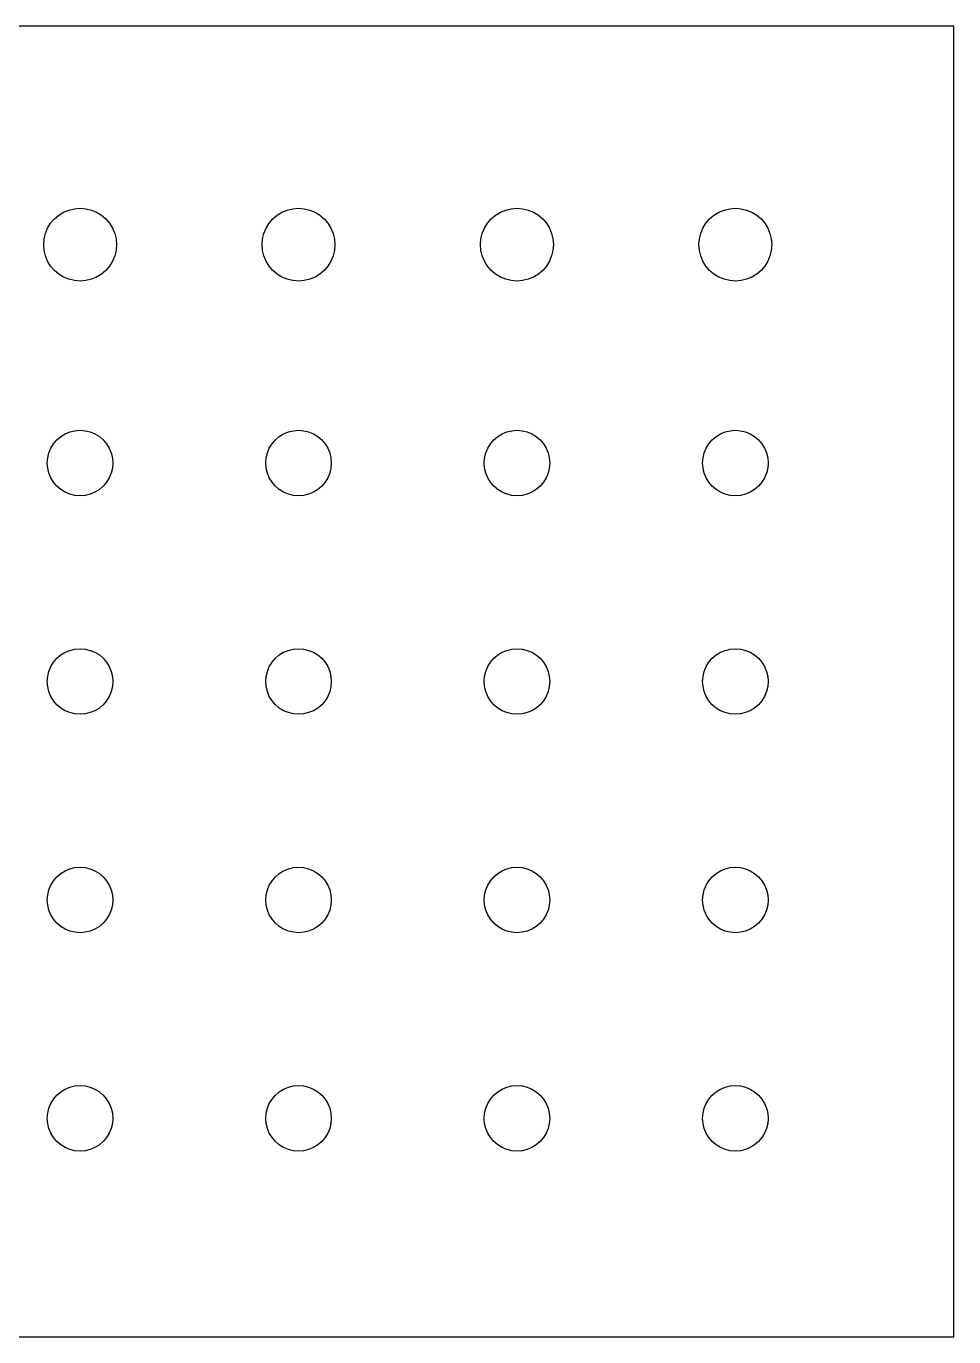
# Model space of a CAD drawing. Header units: metres. Extents: x 0 to 240, y 0 to 180.
# Drawn here: x 112.6 to 240, y 0 to 180 of the extents above; entities that cross this region are included whole.
import ezdxf

# ---------------------------------------------------------------- set-up
doc = ezdxf.new("R2010")
doc.units = ezdxf.units.M

msp = doc.modelspace()

# ---------------------------------------------------------------- linework, layer by layer
for p, q in [((240, 180), (0, 180)), ((240, 0), (240, 180)), ((118.455, 154.755), (119.218, 154.938)), ((119.218, 154.938), (120, 155)), ((120, 155), (120.782, 154.938)), ((120.782, 154.938), (121.545, 154.755)), ((148.455, 154.755), (149.218, 154.938)), ((149.218, 154.938), (150, 155)), ((150, 155), (150.782, 154.938)), ((150.782, 154.938), (151.545, 154.755)), ((178.455, 154.755), (179.218, 154.938)), ((179.218, 154.938), (180, 155)), ((180, 155), (180.782, 154.938)), ((180.782, 154.938), (181.545, 154.755)), ((208.455, 154.755), (209.218, 154.938)), ((209.218, 154.938), (210, 155)), ((210, 155), (210.782, 154.938)), ((210.782, 154.938), (211.545, 154.755)), ((115.955, 152.939), (116.464, 153.536)), ((116.464, 153.536), (117.061, 154.045)), ((117.061, 154.045), (117.73, 154.455)), ((117.73, 154.455), (118.455, 154.755)), ((121.545, 154.755), (122.27, 154.455)), ((122.27, 154.455), (122.939, 154.045)), ((122.939, 154.045), (123.536, 153.536)), ((123.536, 153.536), (124.045, 152.939)), ((145.955, 152.939), (146.464, 153.536)), ((146.464, 153.536), (147.061, 154.045)), ((147.061, 154.045), (147.73, 154.455)), ((147.73, 154.455), (148.455, 154.755)), ((151.545, 154.755), (152.27, 154.455)), ((152.27, 154.455), (152.939, 154.045)), ((152.939, 154.045), (153.536, 153.536)), ((153.536, 153.536), (154.045, 152.939)), ((175.955, 152.939), (176.464, 153.536)), ((176.464, 153.536), (177.061, 154.045)), ((177.061, 154.045), (177.73, 154.455)), ((177.73, 154.455), (178.455, 154.755)), ((181.545, 154.755), (182.27, 154.455)), ((182.27, 154.455), (182.939, 154.045)), ((182.939, 154.045), (183.536, 153.536)), ((183.536, 153.536), (184.045, 152.939)), ((205.955, 152.939), (206.464, 153.536)), ((206.464, 153.536), (207.061, 154.045)), ((207.061, 154.045), (207.73, 154.455)), ((207.73, 154.455), (208.455, 154.755)), ((211.545, 154.755), (212.27, 154.455)), ((212.27, 154.455), (212.939, 154.045)), ((212.939, 154.045), (213.536, 153.536)), ((213.536, 153.536), (214.045, 152.939)), ((115.062, 150.782), (115.245, 151.545)), ((115.245, 151.545), (115.545, 152.27)), ((115.545, 152.27), (115.955, 152.939)), ((124.045, 152.939), (124.455, 152.27)), ((124.455, 152.27), (124.755, 151.545)), ((124.755, 151.545), (124.938, 150.782)), ((145.062, 150.782), (145.245, 151.545)), ((145.245, 151.545), (145.545, 152.27)), ((145.545, 152.27), (145.955, 152.939)), ((154.045, 152.939), (154.455, 152.27)), ((154.455, 152.27), (154.755, 151.545)), ((154.755, 151.545), (154.938, 150.782)), ((175.062, 150.782), (175.245, 151.545)), ((175.245, 151.545), (175.545, 152.27)), ((175.545, 152.27), (175.955, 152.939)), ((184.045, 152.939), (184.455, 152.27)), ((184.455, 152.27), (184.755, 151.545)), ((184.755, 151.545), (184.938, 150.782)), ((205.062, 150.782), (205.245, 151.545)), ((205.245, 151.545), (205.545, 152.27)), ((205.545, 152.27), (205.955, 152.939)), ((214.045, 152.939), (214.455, 152.27)), ((214.455, 152.27), (214.755, 151.545)), ((214.755, 151.545), (214.938, 150.782)), ((115, 150), (115.062, 150.782)), ((115.062, 149.218), (115, 150)), ((124.938, 150.782), (125, 150)), ((125, 150), (124.938, 149.218)), ((145, 150), (145.062, 150.782)), ((145.062, 149.218), (145, 150)), ((154.938, 150.782), (155, 150)), ((155, 150), (154.938, 149.218)), ((175, 150), (175.062, 150.782)), ((175.062, 149.218), (175, 150)), ((184.938, 150.782), (185, 150)), ((185, 150), (184.938, 149.218)), ((205, 150), (205.062, 150.782)), ((205.062, 149.218), (205, 150)), ((214.938, 150.782), (215, 150)), ((215, 150), (214.938, 149.218)), ((115.245, 148.455), (115.062, 149.218)), ((115.545, 147.73), (115.245, 148.455)), ((115.955, 147.061), (115.545, 147.73)), ((124.455, 147.73), (124.045, 147.061)), ((124.755, 148.455), (124.455, 147.73)), ((124.938, 149.218), (124.755, 148.455)), ((145.245, 148.455), (145.062, 149.218)), ((145.545, 147.73), (145.245, 148.455)), ((145.955, 147.061), (145.545, 147.73)), ((154.455, 147.73), (154.045, 147.061)), ((154.755, 148.455), (154.455, 147.73)), ((154.938, 149.218), (154.755, 148.455)), ((175.245, 148.455), (175.062, 149.218)), ((175.545, 147.73), (175.245, 148.455)), ((175.955, 147.061), (175.545, 147.73)), ((184.455, 147.73), (184.045, 147.061)), ((184.755, 148.455), (184.455, 147.73)), ((184.938, 149.218), (184.755, 148.455)), ((205.245, 148.455), (205.062, 149.218)), ((205.545, 147.73), (205.245, 148.455)), ((205.955, 147.061), (205.545, 147.73)), ((214.455, 147.73), (214.045, 147.061)), ((214.755, 148.455), (214.455, 147.73)), ((214.938, 149.218), (214.755, 148.455)), ((116.464, 146.464), (115.955, 147.061)), ((117.061, 145.955), (116.464, 146.464)), ((117.73, 145.545), (117.061, 145.955)), ((122.939, 145.955), (122.27, 145.545)), ((123.536, 146.464), (122.939, 145.955)), ((124.045, 147.061), (123.536, 146.464)), ((146.464, 146.464), (145.955, 147.061)), ((147.061, 145.955), (146.464, 146.464)), ((147.73, 145.545), (147.061, 145.955)), ((152.939, 145.955), (152.27, 145.545)), ((153.536, 146.464), (152.939, 145.955)), ((154.045, 147.061), (153.536, 146.464)), ((176.464, 146.464), (175.955, 147.061)), ((177.061, 145.955), (176.464, 146.464)), ((177.73, 145.545), (177.061, 145.955)), ((182.939, 145.955), (182.27, 145.545)), ((183.536, 146.464), (182.939, 145.955)), ((184.045, 147.061), (183.536, 146.464)), ((206.464, 146.464), (205.955, 147.061)), ((207.061, 145.955), (206.464, 146.464)), ((207.73, 145.545), (207.061, 145.955)), ((212.939, 145.955), (212.27, 145.545)), ((213.536, 146.464), (212.939, 145.955)), ((214.045, 147.061), (213.536, 146.464)), ((118.455, 145.245), (117.73, 145.545)), ((119.218, 145.062), (118.455, 145.245)), ((120, 145), (119.218, 145.062)), ((120.782, 145.062), (120, 145)), ((121.545, 145.245), (120.782, 145.062)), ((122.27, 145.545), (121.545, 145.245)), ((148.455, 145.245), (147.73, 145.545)), ((149.218, 145.062), (148.455, 145.245)), ((150, 145), (149.218, 145.062)), ((150.782, 145.062), (150, 145)), ((151.545, 145.245), (150.782, 145.062)), ((152.27, 145.545), (151.545, 145.245)), ((178.455, 145.245), (177.73, 145.545)), ((179.218, 145.062), (178.455, 145.245)), ((180, 145), (179.218, 145.062)), ((180.782, 145.062), (180, 145)), ((181.545, 145.245), (180.782, 145.062)), ((182.27, 145.545), (181.545, 145.245)), ((208.455, 145.245), (207.73, 145.545)), ((209.218, 145.062), (208.455, 145.245)), ((210, 145), (209.218, 145.062)), ((210.782, 145.062), (210, 145)), ((211.545, 145.245), (210.782, 145.062)), ((212.27, 145.545), (211.545, 145.245)), ((117.957, 124.01), (118.609, 124.28)), ((118.609, 124.28), (119.296, 124.445)), ((119.296, 124.445), (120, 124.5)), ((120, 124.5), (120.704, 124.445)), ((120.704, 124.445), (121.391, 124.28)), ((121.391, 124.28), (122.043, 124.01)), ((147.957, 124.01), (148.609, 124.28)), ((148.609, 124.28), (149.296, 124.445)), ((149.296, 124.445), (150, 124.5)), ((150, 124.5), (150.704, 124.445)), ((150.704, 124.445), (151.391, 124.28)), ((151.391, 124.28), (152.043, 124.01)), ((177.957, 124.01), (178.609, 124.28)), ((178.609, 124.28), (179.296, 124.445)), ((179.296, 124.445), (180, 124.5)), ((180, 124.5), (180.704, 124.445)), ((180.704, 124.445), (181.391, 124.28)), ((181.391, 124.28), (182.043, 124.01)), ((207.957, 124.01), (208.609, 124.28)), ((208.609, 124.28), (209.296, 124.445)), ((209.296, 124.445), (210, 124.5)), ((210, 124.5), (210.704, 124.445)), ((210.704, 124.445), (211.391, 124.28)), ((211.391, 124.28), (212.043, 124.01)), ((115.99, 122.043), (116.359, 122.645)), ((116.359, 122.645), (116.818, 123.182)), ((116.818, 123.182), (117.355, 123.641)), ((117.355, 123.641), (117.957, 124.01)), ((122.043, 124.01), (122.645, 123.641)), ((122.645, 123.641), (123.182, 123.182)), ((123.182, 123.182), (123.641, 122.645)), ((123.641, 122.645), (124.01, 122.043)), ((145.99, 122.043), (146.359, 122.645)), ((146.359, 122.645), (146.818, 123.182)), ((146.818, 123.182), (147.355, 123.641)), ((147.355, 123.641), (147.957, 124.01)), ((152.043, 124.01), (152.645, 123.641)), ((152.645, 123.641), (153.182, 123.182)), ((153.182, 123.182), (153.641, 122.645)), ((153.641, 122.645), (154.01, 122.043)), ((175.99, 122.043), (176.359, 122.645)), ((176.359, 122.645), (176.818, 123.182)), ((176.818, 123.182), (177.355, 123.641)), ((177.355, 123.641), (177.957, 124.01)), ((182.043, 124.01), (182.645, 123.641)), ((182.645, 123.641), (183.182, 123.182)), ((183.182, 123.182), (183.641, 122.645)), ((183.641, 122.645), (184.01, 122.043)), ((205.99, 122.043), (206.359, 122.645)), ((206.359, 122.645), (206.818, 123.182)), ((206.818, 123.182), (207.355, 123.641)), ((207.355, 123.641), (207.957, 124.01)), ((212.043, 124.01), (212.645, 123.641)), ((212.645, 123.641), (213.182, 123.182)), ((213.182, 123.182), (213.641, 122.645)), ((213.641, 122.645), (214.01, 122.043)), ((115.5, 120), (115.555, 120.704)), ((115.555, 120.704), (115.72, 121.391)), ((115.72, 121.391), (115.99, 122.043)), ((124.01, 122.043), (124.28, 121.391)), ((124.28, 121.391), (124.445, 120.704)), ((124.445, 120.704), (124.5, 120)), ((145.5, 120), (145.555, 120.704)), ((145.555, 120.704), (145.72, 121.391)), ((145.72, 121.391), (145.99, 122.043)), ((154.01, 122.043), (154.28, 121.391)), ((154.28, 121.391), (154.445, 120.704)), ((154.445, 120.704), (154.5, 120)), ((175.5, 120), (175.555, 120.704)), ((175.555, 120.704), (175.72, 121.391)), ((175.72, 121.391), (175.99, 122.043)), ((184.01, 122.043), (184.28, 121.391)), ((184.28, 121.391), (184.445, 120.704)), ((184.445, 120.704), (184.5, 120)), ((205.5, 120), (205.555, 120.704)), ((205.555, 120.704), (205.72, 121.391)), ((205.72, 121.391), (205.99, 122.043)), ((214.01, 122.043), (214.28, 121.391)), ((214.28, 121.391), (214.445, 120.704)), ((214.445, 120.704), (214.5, 120)), ((115.555, 119.296), (115.5, 120)), ((115.72, 118.609), (115.555, 119.296)), ((124.445, 119.296), (124.28, 118.609)), ((124.5, 120), (124.445, 119.296)), ((145.555, 119.296), (145.5, 120)), ((145.72, 118.609), (145.555, 119.296)), ((154.445, 119.296), (154.28, 118.609)), ((154.5, 120), (154.445, 119.296)), ((175.555, 119.296), (175.5, 120)), ((175.72, 118.609), (175.555, 119.296)), ((184.445, 119.296), (184.28, 118.609)), ((184.5, 120), (184.445, 119.296)), ((205.555, 119.296), (205.5, 120)), ((205.72, 118.609), (205.555, 119.296)), ((214.445, 119.296), (214.28, 118.609)), ((214.5, 120), (214.445, 119.296)), ((115.99, 117.957), (115.72, 118.609)), ((116.359, 117.355), (115.99, 117.957)), ((116.818, 116.818), (116.359, 117.355)), ((123.641, 117.355), (123.182, 116.818)), ((124.01, 117.957), (123.641, 117.355)), ((124.28, 118.609), (124.01, 117.957)), ((145.99, 117.957), (145.72, 118.609)), ((146.359, 117.355), (145.99, 117.957)), ((146.818, 116.818), (146.359, 117.355)), ((153.641, 117.355), (153.182, 116.818)), ((154.01, 117.957), (153.641, 117.355)), ((154.28, 118.609), (154.01, 117.957)), ((175.99, 117.957), (175.72, 118.609)), ((176.359, 117.355), (175.99, 117.957)), ((176.818, 116.818), (176.359, 117.355)), ((183.641, 117.355), (183.182, 116.818)), ((184.01, 117.957), (183.641, 117.355)), ((184.28, 118.609), (184.01, 117.957)), ((205.99, 117.957), (205.72, 118.609)), ((206.359, 117.355), (205.99, 117.957)), ((206.818, 116.818), (206.359, 117.355)), ((213.641, 117.355), (213.182, 116.818)), ((214.01, 117.957), (213.641, 117.355)), ((214.28, 118.609), (214.01, 117.957)), ((117.355, 116.359), (116.818, 116.818)), ((117.957, 115.99), (117.355, 116.359)), ((118.609, 115.72), (117.957, 115.99)), ((119.296, 115.555), (118.609, 115.72)), ((120, 115.5), (119.296, 115.555)), ((120.704, 115.555), (120, 115.5)), ((121.391, 115.72), (120.704, 115.555)), ((122.043, 115.99), (121.391, 115.72)), ((122.645, 116.359), (122.043, 115.99)), ((123.182, 116.818), (122.645, 116.359)), ((147.355, 116.359), (146.818, 116.818)), ((147.957, 115.99), (147.355, 116.359)), ((148.609, 115.72), (147.957, 115.99)), ((149.296, 115.555), (148.609, 115.72)), ((150, 115.5), (149.296, 115.555)), ((150.704, 115.555), (150, 115.5)), ((151.391, 115.72), (150.704, 115.555)), ((152.043, 115.99), (151.391, 115.72)), ((152.645, 116.359), (152.043, 115.99)), ((153.182, 116.818), (152.645, 116.359)), ((177.355, 116.359), (176.818, 116.818)), ((177.957, 115.99), (177.355, 116.359)), ((178.609, 115.72), (177.957, 115.99)), ((179.296, 115.555), (178.609, 115.72)), ((180, 115.5), (179.296, 115.555)), ((180.704, 115.555), (180, 115.5)), ((181.391, 115.72), (180.704, 115.555)), ((182.043, 115.99), (181.391, 115.72)), ((182.645, 116.359), (182.043, 115.99)), ((183.182, 116.818), (182.645, 116.359)), ((207.355, 116.359), (206.818, 116.818)), ((207.957, 115.99), (207.355, 116.359)), ((208.609, 115.72), (207.957, 115.99)), ((209.296, 115.555), (208.609, 115.72)), ((210, 115.5), (209.296, 115.555)), ((210.704, 115.555), (210, 115.5)), ((211.391, 115.72), (210.704, 115.555)), ((212.043, 115.99), (211.391, 115.72)), ((212.645, 116.359), (212.043, 115.99)), ((213.182, 116.818), (212.645, 116.359)), ((116.818, 93.182), (117.355, 93.6406)), ((117.355, 93.6406), (117.957, 94.0095)), ((117.957, 94.0095), (118.609, 94.2797)), ((118.609, 94.2797), (119.296, 94.4446)), ((119.296, 94.4446), (120, 94.5)), ((120, 94.5), (120.704, 94.4446)), ((120.704, 94.4446), (121.391, 94.2797)), ((121.391, 94.2797), (122.043, 94.0095)), ((122.043, 94.0095), (122.645, 93.6406)), ((122.645, 93.6406), (123.182, 93.182)), ((146.818, 93.182), (147.355, 93.6406)), ((147.355, 93.6406), (147.957, 94.0095)), ((147.957, 94.0095), (148.609, 94.2797)), ((148.609, 94.2797), (149.296, 94.4446)), ((149.296, 94.4446), (150, 94.5)), ((150, 94.5), (150.704, 94.4446)), ((150.704, 94.4446), (151.391, 94.2797)), ((151.391, 94.2797), (152.043, 94.0095)), ((152.043, 94.0095), (152.645, 93.6406)), ((152.645, 93.6406), (153.182, 93.182)), ((176.818, 93.182), (177.355, 93.6406)), ((177.355, 93.6406), (177.957, 94.0095)), ((177.957, 94.0095), (178.609, 94.2797)), ((178.609, 94.2797), (179.296, 94.4446)), ((179.296, 94.4446), (180, 94.5)), ((180, 94.5), (180.704, 94.4446)), ((180.704, 94.4446), (181.391, 94.2797)), ((181.391, 94.2797), (182.043, 94.0095)), ((182.043, 94.0095), (182.645, 93.6406)), ((182.645, 93.6406), (183.182, 93.182)), ((206.818, 93.182), (207.355, 93.6406)), ((207.355, 93.6406), (207.957, 94.0095)), ((207.957, 94.0095), (208.609, 94.2797)), ((208.609, 94.2797), (209.296, 94.4446)), ((209.296, 94.4446), (210, 94.5)), ((210, 94.5), (210.704, 94.4446)), ((210.704, 94.4446), (211.391, 94.2797)), ((211.391, 94.2797), (212.043, 94.0095)), ((212.043, 94.0095), (212.645, 93.6406)), ((212.645, 93.6406), (213.182, 93.182)), ((115.72, 91.3906), (115.99, 92.043)), ((115.99, 92.043), (116.359, 92.645)), ((116.359, 92.645), (116.818, 93.182)), ((123.182, 93.182), (123.641, 92.645)), ((123.641, 92.645), (124.01, 92.043)), ((124.01, 92.043), (124.28, 91.3906)), ((145.72, 91.3906), (145.99, 92.043)), ((145.99, 92.043), (146.359, 92.645)), ((146.359, 92.645), (146.818, 93.182)), ((153.182, 93.182), (153.641, 92.645)), ((153.641, 92.645), (154.01, 92.043)), ((154.01, 92.043), (154.28, 91.3906)), ((175.72, 91.3906), (175.99, 92.043)), ((175.99, 92.043), (176.359, 92.645)), ((176.359, 92.645), (176.818, 93.182)), ((183.182, 93.182), (183.641, 92.645)), ((183.641, 92.645), (184.01, 92.043)), ((184.01, 92.043), (184.28, 91.3906)), ((205.72, 91.3906), (205.99, 92.043)), ((205.99, 92.043), (206.359, 92.645)), ((206.359, 92.645), (206.818, 93.182)), ((213.182, 93.182), (213.641, 92.645)), ((213.641, 92.645), (214.01, 92.043)), ((214.01, 92.043), (214.28, 91.3906)), ((115.5, 90), (115.555, 90.7039)), ((115.555, 89.296), (115.5, 90)), ((115.555, 90.7039), (115.72, 91.3906)), ((124.28, 91.3906), (124.445, 90.7039)), ((124.445, 90.7039), (124.5, 90)), ((124.5, 90), (124.445, 89.296)), ((145.5, 90), (145.555, 90.7039)), ((145.555, 89.296), (145.5, 90)), ((145.555, 90.7039), (145.72, 91.3906)), ((154.28, 91.3906), (154.445, 90.7039)), ((154.445, 90.7039), (154.5, 90)), ((154.5, 90), (154.445, 89.296)), ((175.5, 90), (175.555, 90.7039)), ((175.555, 89.296), (175.5, 90)), ((175.555, 90.7039), (175.72, 91.3906)), ((184.28, 91.3906), (184.445, 90.7039)), ((184.445, 90.7039), (184.5, 90)), ((184.5, 90), (184.445, 89.296)), ((205.5, 90), (205.555, 90.7039)), ((205.555, 89.296), (205.5, 90)), ((205.555, 90.7039), (205.72, 91.3906)), ((214.28, 91.3906), (214.445, 90.7039)), ((214.445, 90.7039), (214.5, 90)), ((214.5, 90), (214.445, 89.296)), ((115.72, 88.6094), (115.555, 89.296)), ((115.99, 87.957), (115.72, 88.6094)), ((124.28, 88.6094), (124.01, 87.957)), ((124.445, 89.296), (124.28, 88.6094)), ((145.72, 88.6094), (145.555, 89.296)), ((145.99, 87.957), (145.72, 88.6094)), ((154.28, 88.6094), (154.01, 87.957)), ((154.445, 89.296), (154.28, 88.6094)), ((175.72, 88.6094), (175.555, 89.296)), ((175.99, 87.957), (175.72, 88.6094)), ((184.28, 88.6094), (184.01, 87.957)), ((184.445, 89.296), (184.28, 88.6094)), ((205.72, 88.6094), (205.555, 89.296)), ((205.99, 87.957), (205.72, 88.6094)), ((214.28, 88.6094), (214.01, 87.957)), ((214.445, 89.296), (214.28, 88.6094)), ((116.359, 87.355), (115.99, 87.957)), ((116.818, 86.818), (116.359, 87.355)), ((117.355, 86.3594), (116.818, 86.818)), ((123.182, 86.818), (122.645, 86.3594)), ((123.641, 87.355), (123.182, 86.818)), ((124.01, 87.957), (123.641, 87.355)), ((146.359, 87.355), (145.99, 87.957)), ((146.818, 86.818), (146.359, 87.355)), ((147.355, 86.3594), (146.818, 86.818)), ((153.182, 86.818), (152.645, 86.3594)), ((153.641, 87.355), (153.182, 86.818)), ((154.01, 87.957), (153.641, 87.355)), ((176.359, 87.355), (175.99, 87.957)), ((176.818, 86.818), (176.359, 87.355)), ((177.355, 86.3594), (176.818, 86.818)), ((183.182, 86.818), (182.645, 86.3594)), ((183.641, 87.355), (183.182, 86.818)), ((184.01, 87.957), (183.641, 87.355)), ((206.359, 87.355), (205.99, 87.957)), ((206.818, 86.818), (206.359, 87.355)), ((207.355, 86.3594), (206.818, 86.818)), ((213.182, 86.818), (212.645, 86.3594)), ((213.641, 87.355), (213.182, 86.818)), ((214.01, 87.957), (213.641, 87.355)), ((117.957, 85.9905), (117.355, 86.3594)), ((118.609, 85.7202), (117.957, 85.9905)), ((119.296, 85.5554), (118.609, 85.7202)), ((120, 85.5), (119.296, 85.5554)), ((120.704, 85.5554), (120, 85.5)), ((121.391, 85.7202), (120.704, 85.5554)), ((122.043, 85.9905), (121.391, 85.7202)), ((122.645, 86.3594), (122.043, 85.9905)), ((147.957, 85.9905), (147.355, 86.3594)), ((148.609, 85.7202), (147.957, 85.9905)), ((149.296, 85.5554), (148.609, 85.7202)), ((150, 85.5), (149.296, 85.5554)), ((150.704, 85.5554), (150, 85.5)), ((151.391, 85.7202), (150.704, 85.5554)), ((152.043, 85.9905), (151.391, 85.7202)), ((152.645, 86.3594), (152.043, 85.9905)), ((177.957, 85.9905), (177.355, 86.3594)), ((178.609, 85.7202), (177.957, 85.9905)), ((179.296, 85.5554), (178.609, 85.7202)), ((180, 85.5), (179.296, 85.5554)), ((180.704, 85.5554), (180, 85.5)), ((181.391, 85.7202), (180.704, 85.5554)), ((182.043, 85.9905), (181.391, 85.7202)), ((182.645, 86.3594), (182.043, 85.9905)), ((207.957, 85.9905), (207.355, 86.3594)), ((208.609, 85.7202), (207.957, 85.9905)), ((209.296, 85.5554), (208.609, 85.7202)), ((210, 85.5), (209.296, 85.5554)), ((210.704, 85.5554), (210, 85.5)), ((211.391, 85.7202), (210.704, 85.5554)), ((212.043, 85.9905), (211.391, 85.7202)), ((212.645, 86.3594), (212.043, 85.9905)), ((116.359, 62.645), (116.818, 63.182)), ((116.818, 63.182), (117.355, 63.6406)), ((117.355, 63.6406), (117.957, 64.0095)), ((117.957, 64.0095), (118.609, 64.2797)), ((118.609, 64.2797), (119.296, 64.4446)), ((119.296, 64.4446), (120, 64.5)), ((120, 64.5), (120.704, 64.4446)), ((120.704, 64.4446), (121.391, 64.2797)), ((121.391, 64.2797), (122.043, 64.0095)), ((122.043, 64.0095), (122.645, 63.6406)), ((122.645, 63.6406), (123.182, 63.182)), ((123.182, 63.182), (123.641, 62.645)), ((146.359, 62.645), (146.818, 63.182)), ((146.818, 63.182), (147.355, 63.6406)), ((147.355, 63.6406), (147.957, 64.0095)), ((147.957, 64.0095), (148.609, 64.2797)), ((148.609, 64.2797), (149.296, 64.4446)), ((149.296, 64.4446), (150, 64.5)), ((150, 64.5), (150.704, 64.4446)), ((150.704, 64.4446), (151.391, 64.2797)), ((151.391, 64.2797), (152.043, 64.0095)), ((152.043, 64.0095), (152.645, 63.6406)), ((152.645, 63.6406), (153.182, 63.182)), ((153.182, 63.182), (153.641, 62.645)), ((176.359, 62.645), (176.818, 63.182)), ((176.818, 63.182), (177.355, 63.6406)), ((177.355, 63.6406), (177.957, 64.0095)), ((177.957, 64.0095), (178.609, 64.2797)), ((178.609, 64.2797), (179.296, 64.4446)), ((179.296, 64.4446), (180, 64.5)), ((180, 64.5), (180.704, 64.4446)), ((180.704, 64.4446), (181.391, 64.2797)), ((181.391, 64.2797), (182.043, 64.0095)), ((182.043, 64.0095), (182.645, 63.6406)), ((182.645, 63.6406), (183.182, 63.182)), ((183.182, 63.182), (183.641, 62.645)), ((206.359, 62.645), (206.818, 63.182)), ((206.818, 63.182), (207.355, 63.6406)), ((207.355, 63.6406), (207.957, 64.0095)), ((207.957, 64.0095), (208.609, 64.2797)), ((208.609, 64.2797), (209.296, 64.4446)), ((209.296, 64.4446), (210, 64.5)), ((210, 64.5), (210.704, 64.4446)), ((210.704, 64.4446), (211.391, 64.2797)), ((211.391, 64.2797), (212.043, 64.0095)), ((212.043, 64.0095), (212.645, 63.6406)), ((212.645, 63.6406), (213.182, 63.182)), ((213.182, 63.182), (213.641, 62.645)), ((115.555, 60.7039), (115.72, 61.3906)), ((115.72, 61.3906), (115.99, 62.043)), ((115.99, 62.043), (116.359, 62.645)), ((123.641, 62.645), (124.01, 62.043)), ((124.01, 62.043), (124.28, 61.3906)), ((124.28, 61.3906), (124.445, 60.7039)), ((145.555, 60.7039), (145.72, 61.3906)), ((145.72, 61.3906), (145.99, 62.043)), ((145.99, 62.043), (146.359, 62.645)), ((153.641, 62.645), (154.01, 62.043)), ((154.01, 62.043), (154.28, 61.3906)), ((154.28, 61.3906), (154.445, 60.7039)), ((175.555, 60.7039), (175.72, 61.3906)), ((175.72, 61.3906), (175.99, 62.043)), ((175.99, 62.043), (176.359, 62.645)), ((183.641, 62.645), (184.01, 62.043)), ((184.01, 62.043), (184.28, 61.3906)), ((184.28, 61.3906), (184.445, 60.7039)), ((205.555, 60.7039), (205.72, 61.3906)), ((205.72, 61.3906), (205.99, 62.043)), ((205.99, 62.043), (206.359, 62.645)), ((213.641, 62.645), (214.01, 62.043)), ((214.01, 62.043), (214.28, 61.3906)), ((214.28, 61.3906), (214.445, 60.7039)), ((115.5, 60), (115.555, 60.7039)), ((115.555, 59.296), (115.5, 60)), ((124.445, 60.7039), (124.5, 60)), ((124.5, 60), (124.445, 59.296)), ((145.5, 60), (145.555, 60.7039)), ((145.555, 59.296), (145.5, 60)), ((154.445, 60.7039), (154.5, 60)), ((154.5, 60), (154.445, 59.296)), ((175.5, 60), (175.555, 60.7039)), ((175.555, 59.296), (175.5, 60)), ((184.445, 60.7039), (184.5, 60)), ((184.5, 60), (184.445, 59.296)), ((205.5, 60), (205.555, 60.7039)), ((205.555, 59.296), (205.5, 60)), ((214.445, 60.7039), (214.5, 60)), ((214.5, 60), (214.445, 59.296)), ((115.72, 58.6094), (115.555, 59.296)), ((115.99, 57.957), (115.72, 58.6094)), ((116.359, 57.355), (115.99, 57.957)), ((124.01, 57.957), (123.641, 57.355)), ((124.28, 58.6094), (124.01, 57.957)), ((124.445, 59.296), (124.28, 58.6094)), ((145.72, 58.6094), (145.555, 59.296)), ((145.99, 57.957), (145.72, 58.6094)), ((146.359, 57.355), (145.99, 57.957)), ((154.01, 57.957), (153.641, 57.355)), ((154.28, 58.6094), (154.01, 57.957)), ((154.445, 59.296), (154.28, 58.6094)), ((175.72, 58.6094), (175.555, 59.296)), ((175.99, 57.957), (175.72, 58.6094)), ((176.359, 57.355), (175.99, 57.957)), ((184.01, 57.957), (183.641, 57.355)), ((184.28, 58.6094), (184.01, 57.957)), ((184.445, 59.296), (184.28, 58.6094)), ((205.72, 58.6094), (205.555, 59.296)), ((205.99, 57.957), (205.72, 58.6094)), ((206.359, 57.355), (205.99, 57.957)), ((214.01, 57.957), (213.641, 57.355)), ((214.28, 58.6094), (214.01, 57.957)), ((214.445, 59.296), (214.28, 58.6094)), ((116.818, 56.818), (116.359, 57.355)), ((117.355, 56.3594), (116.818, 56.818)), ((117.957, 55.9905), (117.355, 56.3594)), ((118.609, 55.7202), (117.957, 55.9905)), ((122.043, 55.9905), (121.391, 55.7202)), ((122.645, 56.3594), (122.043, 55.9905)), ((123.182, 56.818), (122.645, 56.3594)), ((123.641, 57.355), (123.182, 56.818)), ((146.818, 56.818), (146.359, 57.355)), ((147.355, 56.3594), (146.818, 56.818)), ((147.957, 55.9905), (147.355, 56.3594)), ((148.609, 55.7202), (147.957, 55.9905)), ((152.043, 55.9905), (151.391, 55.7202)), ((152.645, 56.3594), (152.043, 55.9905)), ((153.182, 56.818), (152.645, 56.3594)), ((153.641, 57.355), (153.182, 56.818)), ((176.818, 56.818), (176.359, 57.355)), ((177.355, 56.3594), (176.818, 56.818)), ((177.957, 55.9905), (177.355, 56.3594)), ((178.609, 55.7202), (177.957, 55.9905)), ((182.043, 55.9905), (181.391, 55.7202)), ((182.645, 56.3594), (182.043, 55.9905)), ((183.182, 56.818), (182.645, 56.3594)), ((183.641, 57.355), (183.182, 56.818)), ((206.818, 56.818), (206.359, 57.355)), ((207.355, 56.3594), (206.818, 56.818)), ((207.957, 55.9905), (207.355, 56.3594)), ((208.609, 55.7202), (207.957, 55.9905)), ((212.043, 55.9905), (211.391, 55.7202)), ((212.645, 56.3594), (212.043, 55.9905)), ((213.182, 56.818), (212.645, 56.3594)), ((213.641, 57.355), (213.182, 56.818)), ((119.296, 55.5554), (118.609, 55.7202)), ((120, 55.5), (119.296, 55.5554)), ((120.704, 55.5554), (120, 55.5)), ((121.391, 55.7202), (120.704, 55.5554)), ((149.296, 55.5554), (148.609, 55.7202)), ((150, 55.5), (149.296, 55.5554)), ((150.704, 55.5554), (150, 55.5)), ((151.391, 55.7202), (150.704, 55.5554)), ((179.296, 55.5554), (178.609, 55.7202)), ((180, 55.5), (179.296, 55.5554)), ((180.704, 55.5554), (180, 55.5)), ((181.391, 55.7202), (180.704, 55.5554)), ((209.296, 55.5554), (208.609, 55.7202)), ((210, 55.5), (209.296, 55.5554)), ((210.704, 55.5554), (210, 55.5)), ((211.391, 55.7202), (210.704, 55.5554)), ((117.957, 34.0095), (118.609, 34.2797)), ((118.609, 34.2797), (119.296, 34.4446)), ((119.296, 34.4446), (120, 34.5)), ((120, 34.5), (120.704, 34.4446)), ((120.704, 34.4446), (121.391, 34.2797)), ((121.391, 34.2797), (122.043, 34.0095)), ((147.957, 34.0095), (148.609, 34.2797)), ((148.609, 34.2797), (149.296, 34.4446)), ((149.296, 34.4446), (150, 34.5)), ((150, 34.5), (150.704, 34.4446)), ((150.704, 34.4446), (151.391, 34.2797)), ((151.391, 34.2797), (152.043, 34.0095)), ((177.957, 34.0095), (178.609, 34.2797)), ((178.609, 34.2797), (179.296, 34.4446)), ((179.296, 34.4446), (180, 34.5)), ((180, 34.5), (180.704, 34.4446)), ((180.704, 34.4446), (181.391, 34.2797)), ((181.391, 34.2797), (182.043, 34.0095)), ((207.957, 34.0095), (208.609, 34.2797)), ((208.609, 34.2797), (209.296, 34.4446)), ((209.296, 34.4446), (210, 34.5)), ((210, 34.5), (210.704, 34.4446)), ((210.704, 34.4446), (211.391, 34.2797)), ((211.391, 34.2797), (212.043, 34.0095)), ((115.99, 32.043), (116.359, 32.645)), ((116.359, 32.645), (116.818, 33.182)), ((116.818, 33.182), (117.355, 33.6406)), ((117.355, 33.6406), (117.957, 34.0095)), ((122.043, 34.0095), (122.645, 33.6406)), ((122.645, 33.6406), (123.182, 33.182)), ((123.182, 33.182), (123.641, 32.645)), ((123.641, 32.645), (124.01, 32.043)), ((145.99, 32.043), (146.359, 32.645)), ((146.359, 32.645), (146.818, 33.182)), ((146.818, 33.182), (147.355, 33.6406)), ((147.355, 33.6406), (147.957, 34.0095)), ((152.043, 34.0095), (152.645, 33.6406)), ((152.645, 33.6406), (153.182, 33.182)), ((153.182, 33.182), (153.641, 32.645)), ((153.641, 32.645), (154.01, 32.043)), ((175.99, 32.043), (176.359, 32.645)), ((176.359, 32.645), (176.818, 33.182)), ((176.818, 33.182), (177.355, 33.6406)), ((177.355, 33.6406), (177.957, 34.0095)), ((182.043, 34.0095), (182.645, 33.6406)), ((182.645, 33.6406), (183.182, 33.182)), ((183.182, 33.182), (183.641, 32.645)), ((183.641, 32.645), (184.01, 32.043)), ((205.99, 32.043), (206.359, 32.645)), ((206.359, 32.645), (206.818, 33.182)), ((206.818, 33.182), (207.355, 33.6406)), ((207.355, 33.6406), (207.957, 34.0095)), ((212.043, 34.0095), (212.645, 33.6406)), ((212.645, 33.6406), (213.182, 33.182)), ((213.182, 33.182), (213.641, 32.645)), ((213.641, 32.645), (214.01, 32.043)), ((115.5, 30), (115.555, 30.7039)), ((115.555, 30.7039), (115.72, 31.3906)), ((115.72, 31.3906), (115.99, 32.043)), ((124.01, 32.043), (124.28, 31.3906)), ((124.28, 31.3906), (124.445, 30.7039)), ((124.445, 30.7039), (124.5, 30)), ((145.5, 30), (145.555, 30.7039)), ((145.555, 30.7039), (145.72, 31.3906)), ((145.72, 31.3906), (145.99, 32.043)), ((154.01, 32.043), (154.28, 31.3906)), ((154.28, 31.3906), (154.445, 30.7039)), ((154.445, 30.7039), (154.5, 30)), ((175.5, 30), (175.555, 30.7039)), ((175.555, 30.7039), (175.72, 31.3906)), ((175.72, 31.3906), (175.99, 32.043)), ((184.01, 32.043), (184.28, 31.3906)), ((184.28, 31.3906), (184.445, 30.7039)), ((184.445, 30.7039), (184.5, 30)), ((205.5, 30), (205.555, 30.7039)), ((205.555, 30.7039), (205.72, 31.3906)), ((205.72, 31.3906), (205.99, 32.043)), ((214.01, 32.043), (214.28, 31.3906)), ((214.28, 31.3906), (214.445, 30.7039)), ((214.445, 30.7039), (214.5, 30)), ((115.555, 29.296), (115.5, 30)), ((115.72, 28.6094), (115.555, 29.296)), ((124.445, 29.296), (124.28, 28.6094)), ((124.5, 30), (124.445, 29.296)), ((145.555, 29.296), (145.5, 30)), ((145.72, 28.6094), (145.555, 29.296)), ((154.445, 29.296), (154.28, 28.6094)), ((154.5, 30), (154.445, 29.296)), ((175.555, 29.296), (175.5, 30)), ((175.72, 28.6094), (175.555, 29.296)), ((184.445, 29.296), (184.28, 28.6094)), ((184.5, 30), (184.445, 29.296)), ((205.555, 29.296), (205.5, 30)), ((205.72, 28.6094), (205.555, 29.296)), ((214.445, 29.296), (214.28, 28.6094)), ((214.5, 30), (214.445, 29.296)), ((115.99, 27.957), (115.72, 28.6094)), ((116.359, 27.355), (115.99, 27.957)), ((116.818, 26.818), (116.359, 27.355)), ((123.641, 27.355), (123.182, 26.818)), ((124.01, 27.957), (123.641, 27.355)), ((124.28, 28.6094), (124.01, 27.957)), ((145.99, 27.957), (145.72, 28.6094)), ((146.359, 27.355), (145.99, 27.957)), ((146.818, 26.818), (146.359, 27.355)), ((153.641, 27.355), (153.182, 26.818)), ((154.01, 27.957), (153.641, 27.355)), ((154.28, 28.6094), (154.01, 27.957)), ((175.99, 27.957), (175.72, 28.6094)), ((176.359, 27.355), (175.99, 27.957)), ((176.818, 26.818), (176.359, 27.355)), ((183.641, 27.355), (183.182, 26.818)), ((184.01, 27.957), (183.641, 27.355)), ((184.28, 28.6094), (184.01, 27.957)), ((205.99, 27.957), (205.72, 28.6094)), ((206.359, 27.355), (205.99, 27.957)), ((206.818, 26.818), (206.359, 27.355)), ((213.641, 27.355), (213.182, 26.818)), ((214.01, 27.957), (213.641, 27.355)), ((214.28, 28.6094), (214.01, 27.957)), ((117.355, 26.3594), (116.818, 26.818)), ((117.957, 25.9905), (117.355, 26.3594)), ((118.609, 25.7202), (117.957, 25.9905)), ((119.296, 25.5554), (118.609, 25.7202)), ((120, 25.5), (119.296, 25.5554)), ((120.704, 25.5554), (120, 25.5)), ((121.391, 25.7202), (120.704, 25.5554)), ((122.043, 25.9905), (121.391, 25.7202)), ((122.645, 26.3594), (122.043, 25.9905)), ((123.182, 26.818), (122.645, 26.3594)), ((147.355, 26.3594), (146.818, 26.818)), ((147.957, 25.9905), (147.355, 26.3594)), ((148.609, 25.7202), (147.957, 25.9905)), ((149.296, 25.5554), (148.609, 25.7202)), ((150, 25.5), (149.296, 25.5554)), ((150.704, 25.5554), (150, 25.5)), ((151.391, 25.7202), (150.704, 25.5554)), ((152.043, 25.9905), (151.391, 25.7202)), ((152.645, 26.3594), (152.043, 25.9905)), ((153.182, 26.818), (152.645, 26.3594)), ((177.355, 26.3594), (176.818, 26.818)), ((177.957, 25.9905), (177.355, 26.3594)), ((178.609, 25.7202), (177.957, 25.9905)), ((179.296, 25.5554), (178.609, 25.7202)), ((180, 25.5), (179.296, 25.5554)), ((180.704, 25.5554), (180, 25.5)), ((181.391, 25.7202), (180.704, 25.5554)), ((182.043, 25.9905), (181.391, 25.7202)), ((182.645, 26.3594), (182.043, 25.9905)), ((183.182, 26.818), (182.645, 26.3594)), ((207.355, 26.3594), (206.818, 26.818)), ((207.957, 25.9905), (207.355, 26.3594)), ((208.609, 25.7202), (207.957, 25.9905)), ((209.296, 25.5554), (208.609, 25.7202)), ((210, 25.5), (209.296, 25.5554)), ((210.704, 25.5554), (210, 25.5)), ((211.391, 25.7202), (210.704, 25.5554)), ((212.043, 25.9905), (211.391, 25.7202)), ((212.645, 26.3594), (212.043, 25.9905)), ((213.182, 26.818), (212.645, 26.3594)), ((0, 0), (240, 0))]:
    msp.add_line(p, q)

doc.saveas('drawing.dxf')
